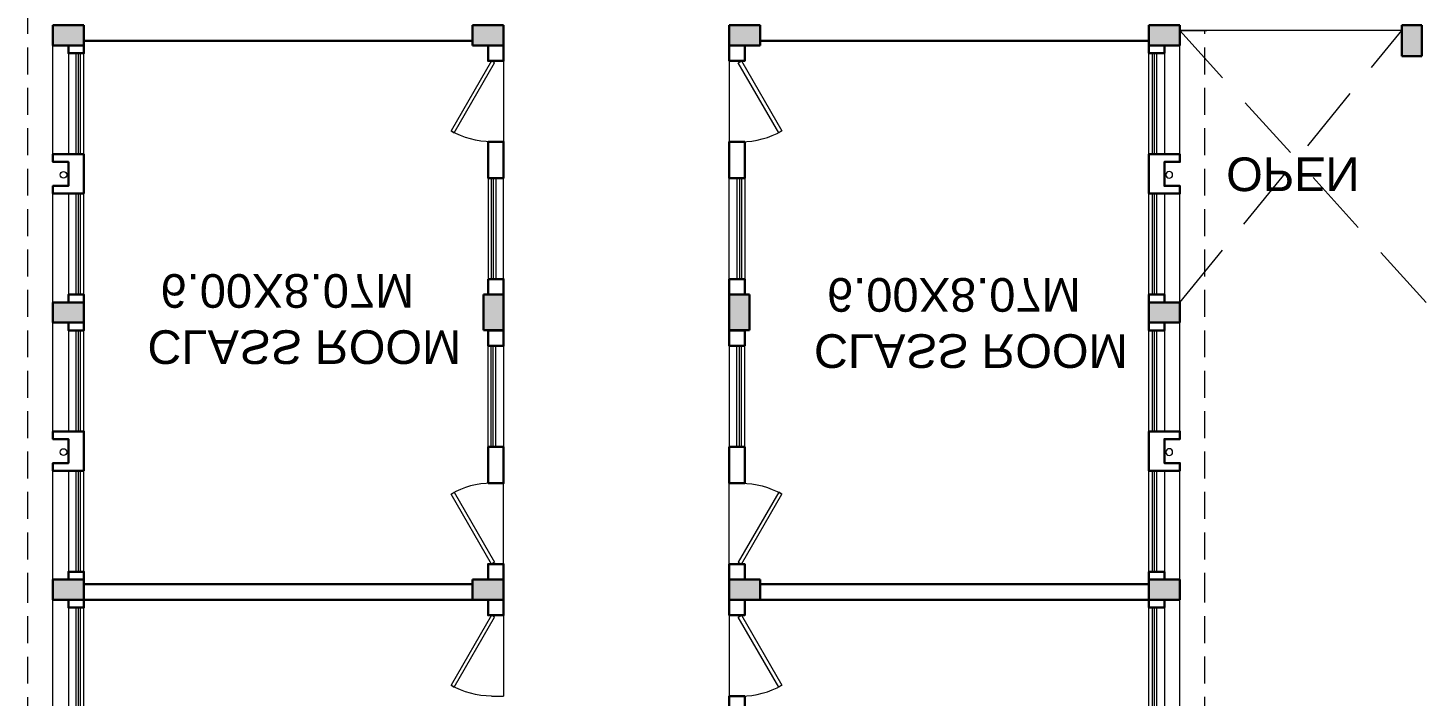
# Model space of a CAD drawing. Header units: millimetres. Extents: x 3614 to 12428, y -844 to 6844.
# Drawn here: x 5636.97 to 5657.7, y -425.3 to -415.38 of the extents above; entities that cross this region are included whole.
import ezdxf

# ---------------------------------------------------------------- set-up
doc = ezdxf.new("R2010")
doc.units = ezdxf.units.MM
doc.header["$LTSCALE"] = 40
doc.header["$MEASUREMENT"] = 0
doc.linetypes.add('DASHED', pattern=[0.75, 0.5, -0.25])
doc.layers.get('0').update_dxf_attribs({"linetype": 'CONTINUOUS', "lineweight": 20})
for name, color, linetype, lineweight in [('CLL LEV.', 15, 'CONTINUOUS', 18), ('Column', 252, 'CONTINUOUS', 30), ('Column Hatch', 253, 'CONTINUOUS', 13), ('Door', 54, 'CONTINUOUS', 18), ('Fixture', 44, 'CONTINUOUS', 15), ('Hidden', 30, 'DASHED', 18), ('Railing', 23, 'CONTINUOUS', 18), ('TEXT', 7, 'CONTINUOUS', 20), ('Ventilator', 6, 'DASHED', 18), ('Wall', 7, 'CONTINUOUS', 30), ('Window', 150, 'CONTINUOUS', 15), ('Window-Wall', 7, 'CONTINUOUS', 18)]:
    doc.layers.add(name, color=color, linetype=linetype, lineweight=lineweight)
doc.styles.add('Tabrej.', font='GOTHIC.TTF', dxfattribs={"height": 1})

# ---------------------------------------------------------------- blocks, each defined once
blk = doc.blocks.new('COLUMN 546')
at = {"layer": 'Column Hatch'}
h = blk.add_hatch(color=0, dxfattribs=at)
h.dxf.hatch_style = 1
h.paths.add_polyline_path([(0, 0), (0.3, 0), (0.3, 0.46), (0, 0.46)])
at = {"layer": 'Column'}
for p, q in [((0.3, 0.46), (0, 0.46)), ((0, 0.46), (0, 0)), ((0.3, 0), (0.3, 0.46)), ((0, 0), (0.3, 0))]:
    blk.add_line(p, q, dxfattribs=at)
blk = doc.blocks.new('VENT 2')
at = {"layer": 'Ventilator', "linetype": 'Continuous', "ltscale": 0.02}
for p, q in [((0, 0.182), (1.5, 0.182)), ((0, 0.152), (1.5, 0.152))]:
    blk.add_line(p, q, dxfattribs=at)
at = {"layer": 'Window-Wall'}
for p, q in [((0, 0.23), (1.5, 0.23)), ((0, 0), (0, 0.23)), ((1.5, 0.23), (1.5, 0)), ((0, 0.115), (1.5, 0.115)), ((1.5, 0), (0, 0))]:
    blk.add_line(p, q, dxfattribs=at)
blk = doc.blocks.new('*U18')
for p, q in [((0, 0), (0, -6)), ((40, 0), (40, -6))]:
    blk.add_line(p, q)
blk.add_lwpolyline([(0, 0), (34.64, 20), (35.52, 18.48), (0.87, -1.52)], close=True)
blk.add_arc((0, 0), 40, 0, 30)
blk = doc.blocks.new('DOOR1')
at = {"layer": 'Door'}
blk.add_line((0, 0), (1.2, 0), dxfattribs=at)
at = {"layer": 'Door', "xscale": 0.0300000000000013, "yscale": 0.0300000000000013, "zscale": 0.0300000000000013}
blk.add_blockref('*U18', (0, 0.18), dxfattribs=at)
blk = doc.blocks.new('class 1')
at = {"layer": 'Wall'}
for points in [[(0.23, -0.035), (0, -0.035), (0, -0.265), (0.23, -0.265), (0.23, -0.035)], [(0.23, -1.465), (0, -1.465), (0, -2.005), (0.23, -2.005), (0.23, -1.465)], [(0.23, -3.505), (0, -3.505), (0, -3.735), (0.23, -3.735), (0.23, -3.505)]]:
    blk.add_lwpolyline(points, dxfattribs=at)
at = {"layer": 'Wall', "rotation": 270}
for name, p in [('DOOR1', (0, -0.265)), ('VENT 2', (0, -2.005))]:
    blk.add_blockref(name, p, dxfattribs=at)
blk = doc.blocks.new('WINDOW 1')
at = {"layer": 'CLL LEV.'}
for p, q in [((-0.115, -0.23), (-0.115, -0.46)), ((1.615, -0.23), (1.615, -0.46)), ((-0.115, -0.46), (1.615, -0.46))]:
    blk.add_line(p, q, dxfattribs=at)
at = {"layer": 'Window'}
for p, q in [((0, -0.051), (1.5, -0.051)), ((0, -0.081), (1.5, -0.081))]:
    blk.add_line(p, q, dxfattribs=at)
at = {"layer": 'Window-Wall'}
for p, q in [((0, 0), (1.5, 0)), ((0, -0.23), (0, 0)), ((1.5, 0), (1.5, -0.23)), ((0, -0.115), (1.5, -0.115)), ((1.5, -0.23), (0, -0.23))]:
    blk.add_line(p, q, dxfattribs=at)
blk = doc.blocks.new('SHAFT2')
at = {"layer": 'Fixture'}
blk.add_circle((0.302, 0.307), 0.05, dxfattribs=at)
at = {"layer": 'Wall'}
blk.add_lwpolyline([(0, 0.585), (0.46, 0.585), (0.46, 0.47), (0.23, 0.47), (0.23, 0.115), (0.46, 0.115), (0.46, 0), (0, 0), (0, 0.585)], dxfattribs=at)
blk = doc.blocks.new('COLM 530')
at = {"layer": 'Column Hatch'}
h = blk.add_hatch(color=0, dxfattribs=at)
h.dxf.hatch_style = 1
h.paths.add_polyline_path([(5443.518, -633.795), (5443.218, -633.795), (5443.218, -634.325), (5443.518, -634.325)])
at = {"layer": 'Column'}
for p, q in [((5443.518, -633.795), (5443.218, -633.795)), ((5443.218, -633.795), (5443.218, -634.325)), ((5443.518, -634.325), (5443.518, -633.795)), ((5443.218, -634.325), (5443.518, -634.325))]:
    blk.add_line(p, q, dxfattribs=at)
blk = doc.blocks.new('NEW BILDING')
at = {"layer": 'Hidden', "ltscale": 0.02}
for p, q in [((5436.4578, -269.9611), (5436.4578, -282.3061)), ((5453.9278, -269.9632), (5453.9278, -282.3061)), ((5436.4578, -282.0061), (5436.4578, -291.5511)), ((5453.9278, -282.0061), (5453.9278, -290.4561)), ((5453.5578, -290.4561), (5454.1578, -290.4561))]:
    blk.add_line(p, q, dxfattribs=at)
at = {"layer": 'Railing', "linetype": 'ByBlock', "ltscale": 0.05}
blk.add_line((5456.8508, -290.4561), (5453.5578, -290.4561), dxfattribs=at)
at = {"layer": 'Wall'}
for p, q in [((5443.0578, -282.0061), (5437.2878, -282.0061)), ((5447.3278, -282.0061), (5453.0978, -282.0061)), ((5443.0578, -282.2361), (5437.2878, -282.2361)), ((5447.3278, -282.2361), (5453.0978, -282.2361)), ((5443.0578, -290.3061), (5437.2878, -290.3061)), ((5447.3278, -290.3061), (5453.0978, -290.3061))]:
    blk.add_line(p, q, dxfattribs=at)
for points in [[(5447.0978, -280.5761), (5446.8678, -280.5761), (5446.8678, -280.0361), (5447.0978, -280.0361), (5447.0978, -280.5761)], [(5443.2878, -282.0061), (5443.5178, -282.0061), (5443.5178, -281.7761), (5443.2878, -281.7761), (5443.2878, -282.0061)], [(5447.0978, -282.0061), (5446.8678, -282.0061), (5446.8678, -281.7761), (5447.0978, -281.7761), (5447.0978, -282.0061)], [(5437.0578, -282.0061), (5437.0578, -281.8911), (5437.2878, -281.8911), (5437.2878, -282.0061), (5437.0578, -282.0061)], [(5453.3278, -282.0061), (5453.3278, -281.8911), (5453.0978, -281.8911), (5453.0978, -282.0061), (5453.3278, -282.0061)], [(5437.0578, -282.3061), (5437.0578, -282.4211), (5437.2878, -282.4211), (5437.2878, -282.3061), (5437.0578, -282.3061)], [(5437.0578, -282.4211), (5437.0578, -282.3061), (5437.2878, -282.3061), (5437.2878, -282.4211), (5437.0578, -282.4211)], [(5453.3278, -282.3061), (5453.3278, -282.4211), (5453.0978, -282.4211), (5453.0978, -282.3061), (5453.3278, -282.3061)], [(5453.3278, -282.4211), (5453.3278, -282.3061), (5453.0978, -282.3061), (5453.0978, -282.4211), (5453.3278, -282.4211)], [(5437.0578, -286.1211), (5437.0578, -286.0061), (5437.2878, -286.0061), (5437.2878, -286.1211), (5437.0578, -286.1211)], [(5453.3278, -286.1211), (5453.3278, -286.0061), (5453.0978, -286.0061), (5453.0978, -286.1211), (5453.3278, -286.1211)], [(5437.0578, -286.4211), (5437.0578, -286.5361), (5437.2878, -286.5361), (5437.2878, -286.4211), (5437.0578, -286.4211)], [(5437.0578, -286.5361), (5437.0578, -286.4211), (5437.2878, -286.4211), (5437.2878, -286.5361), (5437.0578, -286.5361)], [(5453.3278, -286.4211), (5453.3278, -286.5361), (5453.0978, -286.5361), (5453.0978, -286.4211), (5453.3278, -286.4211)], [(5453.3278, -286.5361), (5453.3278, -286.4211), (5453.0978, -286.4211), (5453.0978, -286.5361), (5453.3278, -286.5361)], [(5437.0578, -290.2361), (5437.0578, -290.1211), (5437.2878, -290.1211), (5437.2878, -290.2361), (5437.0578, -290.2361)], [(5453.3278, -290.2361), (5453.3278, -290.1211), (5453.0978, -290.1211), (5453.0978, -290.2361), (5453.3278, -290.2361)]]:
    blk.add_lwpolyline(points, dxfattribs=at)
at = {"layer": 'Window-Wall', "linetype": 'DASHED', "ltscale": 0.05}
for p, q in [((5457.2128, -286.4211), (5453.5578, -290.4561)), ((5453.5578, -286.4211), (5456.8508, -290.4561))]:
    blk.add_line(p, q, dxfattribs=at)
at = {"color": 7, "extrusion": (0, 0, -1), "xscale": -1, "zscale": -1, "rotation": 270}
for p in [(-5437.2878, -282.3061), (-5443.5178, -282.3061), (-5437.2878, -286.4211), (-5437.2878, -290.5361), (-5443.5178, -290.5361)]:
    blk.add_blockref('COLUMN 546', p, dxfattribs=at)
at = {"color": 7, "extrusion": (0, 0, -1), "zscale": -1, "rotation": 90.00000000000004}
for p in [(-5446.8678, -282.3061), (-5453.0978, -282.3061), (-5453.0978, -286.4211), (-5446.8678, -290.5361), (-5453.0978, -290.5361)]:
    blk.add_blockref('COLUMN 546', p, dxfattribs=at)
at = {"linetype": 'ByBlock', "xscale": -1}
blk.add_blockref('class 1', (5443.5178, -282.2711), dxfattribs=at)
at = {"linetype": 'ByBlock'}
for name, p in [('class 1', (5446.8678, -282.2711)), ('SHAFT2', (5453.0978, -284.5061)), ('SHAFT2', (5453.0978, -288.6211))]:
    blk.add_blockref(name, p, dxfattribs=at)
at = {"linetype": 'ByBlock', "extrusion": (0, 0, -1), "zscale": -1}
for p in [(-5437.2878, -284.5061), (-5437.2878, -288.6211)]:
    blk.add_blockref('SHAFT2', p, dxfattribs=at)
for p in [(0, 347.7887), (3.65, 347.7887)]:
    blk.add_blockref('COLM 530', p)
at = {"linetype": 'ByBlock', "rotation": 180}
blk.add_blockref('class 1', (5443.5178, -290.2711), dxfattribs=at)
at = {"linetype": 'ByBlock', "xscale": -1, "rotation": 180}
blk.add_blockref('class 1', (5446.8678, -290.2711), dxfattribs=at)
at = {"color": 7, "extrusion": (0, 0, -1), "xscale": -1, "zscale": -1}
blk.add_blockref('COLUMN 546', (-5456.8508, -290.5361), dxfattribs=at)
at = {"layer": 'CLL LEV.', "rotation": 270}
for p in [(5437.2878, -280.3911), (5437.2878, -282.4211), (5437.2878, -284.5061), (5437.2878, -286.5361), (5437.2878, -288.6211)]:
    blk.add_blockref('WINDOW 1', p, dxfattribs=at)
at = {"layer": 'CLL LEV.', "extrusion": (0, 0, -1), "zscale": -1, "rotation": 270}
for p in [(-5453.0978, -280.3911), (-5453.0978, -282.4211), (-5453.0978, -284.5061), (-5453.0978, -286.5361), (-5453.0978, -288.6211)]:
    blk.add_blockref('WINDOW 1', p, dxfattribs=at)
at = {"layer": 'Wall', "rotation": 89.99999999999999}
blk.add_blockref('DOOR1', (5443.5178, -281.7761), dxfattribs=at)
at = {"layer": 'Wall', "extrusion": (0, 0, -1), "zscale": -1, "rotation": 90}
blk.add_blockref('DOOR1', (-5446.8678, -281.7761), dxfattribs=at)
at = {"layer": 'TEXT', "char_height": 0.5, "attachment_point": 1, "style": 'Tabrej.'}
for s, insert in [('{\\fArial|b0|i0|c0|p34;CLASS ROOM\\P 6.00X8.07M}', (5438.2318, -285.5075)), ('{\\fArial|b0|i0|c0|p34;CLASS ROOM\\P 6.00X8.07M}', (5448.1254, -285.4487)), ('{\\fArial|b0|i0|c0|p34;OPEN }', (5454.2443, -288.0731))]:
    blk.add_mtext_dynamic_manual_height_columns(s, width=19.989683, gutter_width=5, heights=[0], dxfattribs=dict(at, insert=insert))

msp = doc.modelspace()

# ---------------------------------------------------------------- block references
at = {"layer": 'Window-Wall', "xscale": -1, "rotation": 180}
msp.add_blockref('NEW BILDING', (200.5144, -705.8765), dxfattribs=at)

doc.saveas('drawing.dxf')
